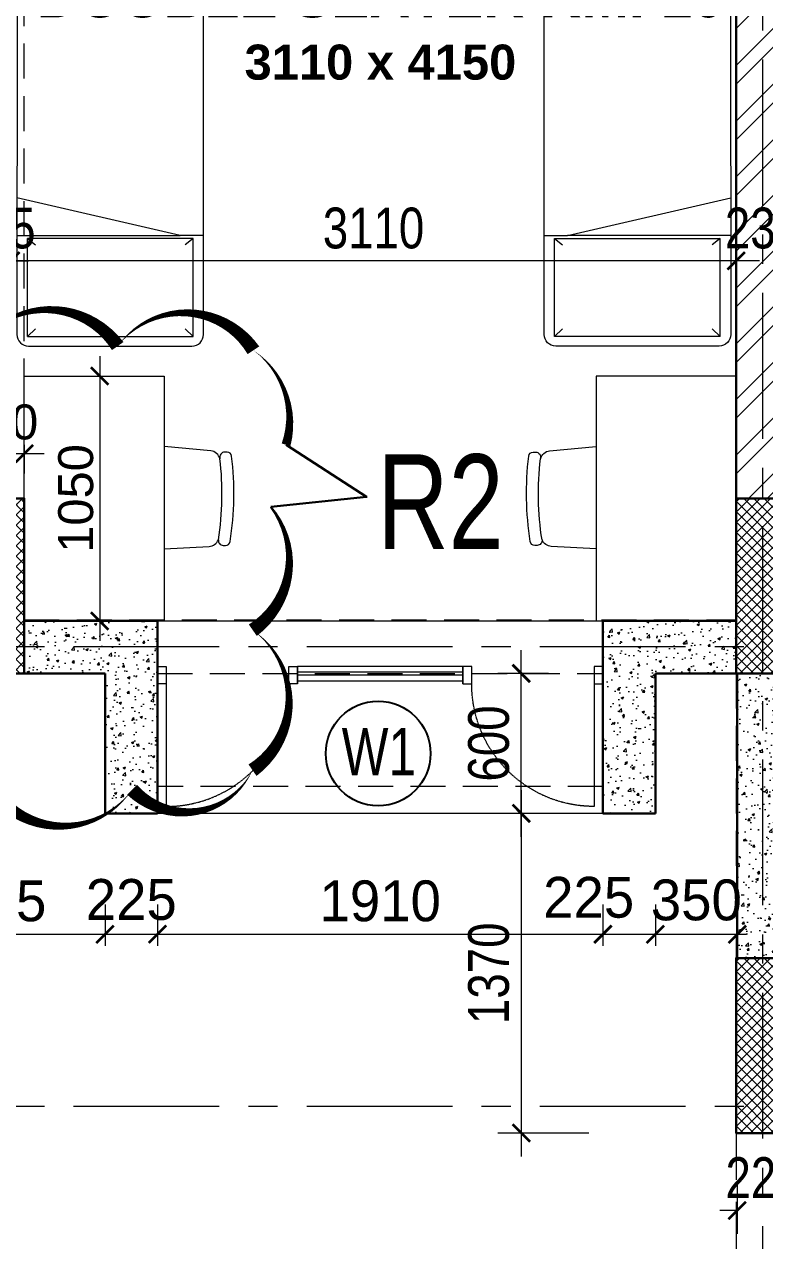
# Model space of a CAD drawing. Header units: millimetres. Extents: x -286480 to 108094, y -227925 to 10018.
# Drawn here: x -19606 to -16431, y -139005 to -133792 of the extents above; entities that cross this region are included whole.
import ezdxf

# ---------------------------------------------------------------- set-up
doc = ezdxf.new("R2010")
doc.units = ezdxf.units.MM
doc.header["$LTSCALE"] = 100
doc.header["$MEASUREMENT"] = 0
doc.header["$PDMODE"] = 67
for name, pattern in [('CENTER', [2, 1.25, -0.25, 0.25, -0.25]), ('DASHED', [0.75, 0.5, -0.25]), ('DASHED2', [0.375, 0.25, -0.125])]:
    doc.linetypes.add(name, pattern=pattern)
doc.layers.get('0').update_dxf_attribs({"lineweight": 25})
for name, color, linetype, lineweight in [('A-ANNO-COLUMN-HATCH', 253, 'Continuous', 9), ('A-ANNO-GRID', 251, 'CENTER', 9), ('A-ANNO-TEXT', 7, 'Continuous', 25), ('A-ANNO-WALL', 1, 'Continuous', 30), ('A-Wall Sec', 1, 'Continuous', 30), ('AAC BLOCK HATCH', 253, 'Continuous', 5), ('ACC BLOCK', 211, 'Continuous', 30), ('beam', 3, 'Continuous', 20), ('dim', 7, 'Continuous', 13), ('DIM INTERIOR', 4, 'Continuous', 5), ('DW-NO', 7, 'Continuous', 25), ('FURNITURE LAYOUT', 37, 'Continuous', 15), ('GLASS', 150, 'Continuous', 5), ('projection', 200, 'DASHED', 18), ('S-COL', 4, 'Continuous', 30), ('WALL HATCH', 24, 'Continuous', 9)]:
    doc.layers.add(name, color=color, linetype=linetype, lineweight=lineweight)
doc.styles.add('ARIAL', font='arial.ttf', dxfattribs={"width": 0.8})
doc.styles.add('CENTURY-GOTHIC', font='GOTHIC.TTF', dxfattribs={"height": 175})
doc.styles.add('SIZE', font='arial.ttf', dxfattribs={"width": 0.75, "height": 200})
doc.styles.get("Standard").update_dxf_attribs({"font": 'sanss___.ttf'})
doc.styles.add('Tower', font='arial.ttf', dxfattribs={"height": 250})
doc.dimstyles.new('1.125', dxfattribs={"dimtxt": 175, "dimasz": 75, "dimexe": 50, "dimexo": 50, "dimgap": 50, "dimtad": 1, "dimdec": 0, "dimrnd": 5, "dimzin": 0, "dimdsep": 46, "dimtxsty": 'CENTURY-GOTHIC', "dimblk": 'ARCHTICK', "dimcen": 5, "dimdle": 40, "dimclrd": 256, "dimclre": 8, "dimclrt": 213, "dimadec": 0, "dimazin": 0, "dimtfac": 1, "dimtdec": 0, "dimtofl": 0, "dimtmove": 2, "dimatfit": 2, "dimldrblk": 'OPEN30', "dimfxl": 80, "dimtolj": 1, "dimtzin": 0, "dimlwd": 15, "dimlwe": 9, "dimarcsym": 1})
doc.dimstyles.new('D 75', dxfattribs={"dimtxt": 175, "dimasz": 75, "dimexe": 100, "dimexo": 100, "dimgap": 50, "dimtad": 1, "dimdec": 0, "dimrnd": 5, "dimzin": 0, "dimdsep": 46, "dimtxsty": 'ARIAL', "dimblk": 'ARCHTICK', "dimcen": 0.09, "dimdle": 100, "dimclrd": 256, "dimclrt": 256, "dimadec": 0, "dimazin": 0, "dimtfac": 1, "dimtdec": 0, "dimtix": 1, "dimtofl": 0, "dimtmove": 1, "dimatfit": 3, "dimfxl": 135, "dimtolj": 1, "dimtzin": 0, "dimlwd": 9, "dimlwe": 9, "dimarcsym": 0})
doc.dimstyles.new('D100', dxfattribs={"dimtxt": 175, "dimasz": 100, "dimexe": 85, "dimexo": 85, "dimgap": 25, "dimtad": 3, "dimdec": 0, "dimrnd": 5, "dimtxsty": 'Standard', "dimblk": 'ARCHTICK', "dimcen": 100, "dimdle": 85, "dimclrd": 256, "dimclre": 256, "dimclrt": 256, "dimadec": 0, "dimazin": 0, "dimtfac": 1, "dimtdec": 0, "dimtmove": 1, "dimatfit": 3, "dimfxl": 300, "dimlwd": -1, "dimlwe": -1, "dimarcsym": 0})

# ---------------------------------------------------------------- blocks, each defined once
blk = doc.blocks.new('A$C0E3E786B-flat-1')
at = {"ltscale": 0.1}
for p, q in [((855.2, 288.7, 0), (240.1, -46.1, 0)), ((1735, -1224.8, 0), (922.8, 268.6, 0)), ((220.2, -113.9, 0), (1032.4, -1607.3, 0)), ((1500.5, -885, 0), (875.6, -1225.1, 0)), ((1532.3, -852, 0), (1444.7, -899.7, 0)), ((1500.5, -885, 0), (1482.4, -924.7, 0)), ((1701.1, -1254, 0), (1500.5, -885, 0)), ((1444.7, -899.7, 0), (752.9, -1093.3, 0)), ((829.6, -1234.5, 0), (1444.7, -899.7, 0)), ((875.6, -1225.1, 0), (918.9, -1231.4, 0)), ((1076.3, -1594.1, 0), (875.6, -1225.1, 0)), ((1701.1, -1254, 0), (1654.4, -1240.9, 0)), ((1076.3, -1594.1, 0), (1701.1, -1254, 0)), ((1100.1, -1627.4, 0), (1715.1, -1292.6, 0)), ((1076.3, -1594.1, 0), (1090.9, -1547.7, 0))]:
    blk.add_line(p, q, dxfattribs=at)
for centre, start_param, end_param in [((879, 244.7, 0), 1.628397, 3.199193), ((264, -90, 0), 3.199193, 4.76999), ((1691.3, -1248.7, 0), 0.057601, 1.628397), ((1076.2, -1583.5, 0), 4.76999, 6.340786)]:
    blk.add_ellipse(centre, major_axis=(21.3, -45.2), ratio=0.996988, start_param=start_param, end_param=end_param, dxfattribs=at)
blk = doc.blocks.new('_ArchTick')
at = {"const_width": 0.15}
blk.add_lwpolyline([(-0.5, -0.5), (0.5, 0.5)], dxfattribs=at)
blk = doc.blocks.new('*D305')
at = {"layer": 'Defpoints', "color": 0, "ltscale": 0.1, "transparency": 16777216}
for p in [(-19663.2, -134805.5), (-19663.2, -135139, -10.1), (-16553.2, -135139, -10.1)]:
    blk.add_point(p, dxfattribs=at)
at = {"layer": 'dim', "color": 0, "lineweight": 9, "ltscale": 0.1, "transparency": 16777216}
for p, q in [((-19663.2, -135039), (-19663.2, -134705.5)), ((-16553.2, -135039), (-16553.2, -134705.5))]:
    blk.add_line(p, q, dxfattribs=at)
at = {"layer": 'dim', "lineweight": 9, "ltscale": 0.1, "transparency": 16777216}
blk.add_line((-16453.2, -134805.5), (-19763.2, -134805.5), dxfattribs=at)
at = {"layer": 'dim', "lineweight": 9, "ltscale": 0.1, "transparency": 16777216, "xscale": 75, "yscale": 75, "zscale": 75, "rotation": 180}
blk.add_blockref('_ArchTick', (-19663.2, -134805.5), dxfattribs=at)
at = {"layer": 'dim', "lineweight": 9, "ltscale": 0.1, "transparency": 16777216, "xscale": 75, "yscale": 75, "zscale": 75}
blk.add_blockref('_ArchTick', (-16553.2, -134805.5), dxfattribs=at)
at = {"layer": 'dim', "ltscale": 0.1, "transparency": 16777216, "insert": (-18108.2, -134666.1), "char_height": 175, "attachment_point": 5, "style": 'ARIAL'}
blk.add_mtext('\\A1;3110', dxfattribs=at)
blk = doc.blocks.new('*D306')
at = {"layer": 'Defpoints', "color": 0, "ltscale": 0.1, "transparency": 16777216}
for p in [(-19778.2, -134805.5), (-19778.2, -135129, 0), (-19663.2, -135129)]:
    blk.add_point(p, dxfattribs=at)
at = {"layer": 'dim', "color": 0, "lineweight": 9, "ltscale": 0.1, "transparency": 16777216}
for p, q in [((-19778.2, -135029), (-19778.2, -134705.5)), ((-19663.2, -135029), (-19663.2, -134705.5))]:
    blk.add_line(p, q, dxfattribs=at)
at = {"layer": 'dim', "lineweight": 9, "ltscale": 0.1, "transparency": 16777216}
for p, q in [((-19778.2, -134805.5), (-19853.2, -134805.5)), ((-19663.2, -134805.5), (-19588.2, -134805.5))]:
    blk.add_line(p, q, dxfattribs=at)
at = {"layer": 'dim', "lineweight": 9, "ltscale": 0.1, "transparency": 16777216, "xscale": 75, "yscale": 75, "zscale": 75}
blk.add_blockref('_ArchTick', (-19778.2, -134805.5), dxfattribs=at)
at = {"layer": 'dim', "lineweight": 9, "ltscale": 0.1, "transparency": 16777216, "xscale": 75, "yscale": 75, "zscale": 75, "rotation": 180}
blk.add_blockref('_ArchTick', (-19663.2, -134805.5), dxfattribs=at)
at = {"layer": 'dim', "ltscale": 0.1, "transparency": 16777216, "insert": (-19720.7, -134666.1), "char_height": 175, "attachment_point": 5, "style": 'ARIAL'}
blk.add_mtext('\\A1;115', dxfattribs=at)
blk = doc.blocks.new('*D313')
at = {"layer": 'Defpoints', "color": 0, "ltscale": 0.1, "transparency": 16777216}
for p in [(-16548.2, -138653.2, -3), (-16323.2, -138653.2, -3), (-16548.2, -138876)]:
    blk.add_point(p, dxfattribs=at)
at = {"layer": 'dim', "color": 0, "lineweight": 9, "ltscale": 0.1, "transparency": 16777216}
for p, q in [((-16548.2, -138753.2), (-16548.2, -138976)), ((-16323.2, -138753.2), (-16323.2, -138976))]:
    blk.add_line(p, q, dxfattribs=at)
at = {"layer": 'dim', "lineweight": 9, "ltscale": 0.1, "transparency": 16777216}
for p, q in [((-16548.2, -138876), (-16623.2, -138876)), ((-16323.2, -138876), (-16248.2, -138876))]:
    blk.add_line(p, q, dxfattribs=at)
at = {"layer": 'dim', "lineweight": 9, "ltscale": 0.1, "transparency": 16777216, "xscale": 75, "yscale": 75, "zscale": 75}
blk.add_blockref('_ArchTick', (-16548.2, -138876), dxfattribs=at)
at = {"layer": 'dim', "lineweight": 9, "ltscale": 0.1, "transparency": 16777216, "xscale": 75, "yscale": 75, "zscale": 75, "rotation": 180}
blk.add_blockref('_ArchTick', (-16323.2, -138876), dxfattribs=at)
at = {"layer": 'dim', "ltscale": 0.1, "transparency": 16777216, "insert": (-16435.7, -138736.6), "char_height": 175, "attachment_point": 5, "style": 'ARIAL'}
blk.add_mtext('\\A1;225', dxfattribs=at)
blk = doc.blocks.new('*D316')
at = {"layer": 'Defpoints', "color": 0, "ltscale": 0.1, "transparency": 16777216}
for p in [(-6603.2, -138672.4, -3), (-16553.2, -138739.2, -3), (-16553.2, -139317.8)]:
    blk.add_point(p, dxfattribs=at)
at = {"layer": 'dim', "color": 0, "lineweight": 9, "ltscale": 0.1, "transparency": 16777216}
for p, q in [((-6603.2, -138772.4), (-6603.2, -139417.8)), ((-16553.2, -138839.2), (-16553.2, -139417.8))]:
    blk.add_line(p, q, dxfattribs=at)
at = {"layer": 'dim', "lineweight": 9, "ltscale": 0.1, "transparency": 16777216}
blk.add_line((-6503.2, -139317.8), (-16653.2, -139317.8), dxfattribs=at)
at = {"layer": 'dim', "lineweight": 9, "ltscale": 0.1, "transparency": 16777216, "xscale": 75, "yscale": 75, "zscale": 75, "rotation": 180}
blk.add_blockref('_ArchTick', (-16553.2, -139317.8), dxfattribs=at)
at = {"layer": 'dim', "lineweight": 9, "ltscale": 0.1, "transparency": 16777216, "xscale": 75, "yscale": 75, "zscale": 75}
blk.add_blockref('_ArchTick', (-6603.2, -139317.8), dxfattribs=at)
at = {"layer": 'dim', "ltscale": 0.1, "transparency": 16777216, "insert": (-11578.2, -139178.5), "char_height": 175, "attachment_point": 5, "style": 'ARIAL'}
blk.add_mtext('\\A1;9950', dxfattribs=at)
blk = doc.blocks.new('*D317')
at = {"layer": 'Defpoints', "color": 0, "ltscale": 0.1, "transparency": 16777216}
for p in [(-17312.2, -137174.3, 3), (-17474.4, -138544.2), (-17084.8, -138544.2)]:
    blk.add_point(p, dxfattribs=at)
at = {"layer": 'dim', "lineweight": 9, "ltscale": 0.1, "transparency": 16777216}
blk.add_line((-17474.4, -137074.3), (-17474.4, -138644.2), dxfattribs=at)
at = {"layer": 'dim', "color": 0, "lineweight": 9, "ltscale": 0.1, "transparency": 16777216}
for p, q in [((-17412.2, -137174.3), (-17574.4, -137174.3)), ((-17184.8, -138544.2), (-17574.4, -138544.2))]:
    blk.add_line(p, q, dxfattribs=at)
at = {"layer": 'dim', "lineweight": 9, "ltscale": 0.1, "transparency": 16777216, "xscale": 75, "yscale": 75, "zscale": 75}
for p, rotation in [((-17474.4, -137174.3), 90), ((-17474.4, -138544.2), 270)]:
    blk.add_blockref('_ArchTick', p, dxfattribs=dict(at, rotation=rotation))
at = {"layer": 'dim', "ltscale": 0.1, "transparency": 16777216, "insert": (-17613.8, -137859.3), "char_height": 175, "attachment_point": 5, "rotation": 90, "style": 'ARIAL'}
blk.add_mtext('\\A1;1370', dxfattribs=at)
blk = doc.blocks.new('*D270')
at = {"layer": 'Defpoints', "color": 0, "ltscale": 0.1, "transparency": 16777216}
for p in [(-29568.2, -136574.3), (-16553.2, -138739.2, 11.6), (-29568.2, -139317.8)]:
    blk.add_point(p, dxfattribs=at)
at = {"layer": 'dim', "color": 0, "lineweight": 9, "ltscale": 0.1, "transparency": 16777216}
for p, q in [((-29568.2, -136674.3), (-29568.2, -139417.8)), ((-16553.2, -138839.2), (-16553.2, -139417.8))]:
    blk.add_line(p, q, dxfattribs=at)
at = {"layer": 'dim', "lineweight": 9, "ltscale": 0.1, "transparency": 16777216}
blk.add_line((-16453.2, -139317.8), (-29668.2, -139317.8), dxfattribs=at)
at = {"layer": 'dim', "lineweight": 9, "ltscale": 0.1, "transparency": 16777216, "xscale": 75, "yscale": 75, "zscale": 75, "rotation": 180}
blk.add_blockref('_ArchTick', (-29568.2, -139317.8), dxfattribs=at)
at = {"layer": 'dim', "lineweight": 9, "ltscale": 0.1, "transparency": 16777216, "xscale": 75, "yscale": 75, "zscale": 75}
blk.add_blockref('_ArchTick', (-16553.2, -139317.8), dxfattribs=at)
at = {"layer": 'dim', "ltscale": 0.1, "transparency": 16777216, "insert": (-23060.7, -139178.4), "char_height": 175, "attachment_point": 5, "style": 'ARIAL'}
blk.add_mtext('\\A1;13015', dxfattribs=at)
blk = doc.blocks.new('door-700')
at = {"linetype": 'Continuous'}
for p, q in [((-50, 100), (-50, 800)), ((-800, 100), (-800, 0)), ((0, 100), (0, 0))]:
    blk.add_line(p, q, dxfattribs=at)
at = {"linetype": 'DASHED2', "ltscale": 0.1}
blk.add_arc((-50, 100), 700, 90, 180, dxfattribs=at)
at = {"linetype": 'Continuous'}
for points in [[(-750, 0), (-800, 0), (-800, 100), (-750, 100)], [(0, 0), (-50, 0), (-50, 100), (0, 100)]]:
    blk.add_3dface(points, dxfattribs=at)
blk = doc.blocks.new('*D389')
at = {"layer": 'Defpoints', "color": 0, "ltscale": 0.1, "transparency": 16777216}
for p in [(-20153.2, -137514.1, 1.1), (-19259.5, -137514.1, 1.1), (-19259.5, -137692.1)]:
    blk.add_point(p, dxfattribs=at)
at = {"layer": 'dim', "color": 8, "lineweight": 9, "ltscale": 0.1, "transparency": 16777216}
for p, q in [((-20153.2, -137564.1), (-20153.2, -137742.1)), ((-19259.5, -137564.1), (-19259.5, -137742.1))]:
    blk.add_line(p, q, dxfattribs=at)
at = {"layer": 'dim', "lineweight": 15, "ltscale": 0.1, "transparency": 16777216}
blk.add_line((-20193.2, -137692.1), (-19219.5, -137692.1), dxfattribs=at)
at = {"layer": 'dim', "lineweight": 15, "ltscale": 0.1, "transparency": 16777216, "xscale": 75, "yscale": 75, "zscale": 75, "rotation": 180}
blk.add_blockref('_ArchTick', (-20153.2, -137692.1), dxfattribs=at)
at = {"layer": 'dim', "lineweight": 15, "ltscale": 0.1, "transparency": 16777216, "xscale": 75, "yscale": 75, "zscale": 75}
blk.add_blockref('_ArchTick', (-19259.5, -137692.1), dxfattribs=at)
at = {"layer": 'dim', "color": 213, "ltscale": 0.1, "transparency": 16777216, "insert": (-19706.3, -137550.1), "char_height": 175, "attachment_point": 5, "style": 'CENTURY-GOTHIC'}
blk.add_mtext('\\A1;895', dxfattribs=at)
blk = doc.blocks.new('_Open30')
at = {"color": 0, "linetype": 'ByBlock', "lineweight": -2}
for p, q in [((-1, 0.268), (0, 0)), ((0, 0), (-1, -0.268)), ((0, 0), (-1, 0))]:
    blk.add_line(p, q, dxfattribs=at)
blk = doc.blocks.new('*D390')
at = {"layer": 'Defpoints', "color": 0, "ltscale": 0.1, "transparency": 16777216}
for p in [(-19259.5, -137514.1, 1.1), (-19034.5, -137514.1, 1.1), (-19034.5, -137692.1)]:
    blk.add_point(p, dxfattribs=at)
at = {"layer": 'dim', "color": 8, "lineweight": 9, "ltscale": 0.1, "transparency": 16777216}
for p, q in [((-19259.5, -137564.1), (-19259.5, -137742.1)), ((-19034.5, -137564.1), (-19034.5, -137742.1))]:
    blk.add_line(p, q, dxfattribs=at)
at = {"layer": 'dim', "lineweight": 15, "ltscale": 0.1, "transparency": 16777216}
blk.add_line((-19299.5, -137692.1), (-18994.5, -137692.1), dxfattribs=at)
at = {"layer": 'dim', "lineweight": 15, "ltscale": 0.1, "transparency": 16777216, "xscale": 75, "yscale": 75, "zscale": 75, "rotation": 180}
blk.add_blockref('_ArchTick', (-19259.5, -137692.1), dxfattribs=at)
at = {"layer": 'dim', "lineweight": 15, "ltscale": 0.1, "transparency": 16777216, "xscale": 75, "yscale": 75, "zscale": 75}
blk.add_blockref('_ArchTick', (-19034.5, -137692.1), dxfattribs=at)
at = {"layer": 'dim', "color": 213, "ltscale": 0.1, "transparency": 16777216, "insert": (-19147, -137544.1), "char_height": 175, "attachment_point": 5, "style": 'CENTURY-GOTHIC'}
blk.add_mtext('\\A1;225', dxfattribs=at)
blk = doc.blocks.new('*D391')
at = {"layer": 'Defpoints', "color": 0, "ltscale": 0.1, "transparency": 16777216}
for p in [(-19034.5, -137514.1, 1.1), (-17124.5, -137514.1, 1.1), (-17124.5, -137692.1)]:
    blk.add_point(p, dxfattribs=at)
at = {"layer": 'dim', "color": 8, "lineweight": 9, "ltscale": 0.1, "transparency": 16777216}
for p, q in [((-19034.5, -137564.1), (-19034.5, -137742.1)), ((-17124.5, -137564.1), (-17124.5, -137742.1))]:
    blk.add_line(p, q, dxfattribs=at)
at = {"layer": 'dim', "lineweight": 15, "ltscale": 0.1, "transparency": 16777216}
blk.add_line((-19074.5, -137692.1), (-17084.5, -137692.1), dxfattribs=at)
at = {"layer": 'dim', "lineweight": 15, "ltscale": 0.1, "transparency": 16777216, "xscale": 75, "yscale": 75, "zscale": 75, "rotation": 180}
blk.add_blockref('_ArchTick', (-19034.5, -137692.1), dxfattribs=at)
at = {"layer": 'dim', "lineweight": 15, "ltscale": 0.1, "transparency": 16777216, "xscale": 75, "yscale": 75, "zscale": 75}
blk.add_blockref('_ArchTick', (-17124.5, -137692.1), dxfattribs=at)
at = {"layer": 'dim', "color": 213, "ltscale": 0.1, "transparency": 16777216, "insert": (-18079.5, -137550.1), "char_height": 175, "attachment_point": 5, "style": 'CENTURY-GOTHIC'}
blk.add_mtext('\\A1;1910', dxfattribs=at)
blk = doc.blocks.new('*D392')
at = {"layer": 'Defpoints', "color": 0, "ltscale": 0.1, "transparency": 16777216}
for p in [(-17124.5, -137514.1, 1.1), (-16899.5, -137514.1, 1.1), (-16899.5, -137692.1)]:
    blk.add_point(p, dxfattribs=at)
at = {"layer": 'dim', "color": 8, "lineweight": 9, "ltscale": 0.1, "transparency": 16777216}
for p, q in [((-17124.5, -137564.1), (-17124.5, -137742.1)), ((-16899.5, -137564.1), (-16899.5, -137742.1))]:
    blk.add_line(p, q, dxfattribs=at)
at = {"layer": 'dim', "lineweight": 15, "ltscale": 0.1, "transparency": 16777216}
blk.add_line((-17164.5, -137692.1), (-16859.5, -137692.1), dxfattribs=at)
at = {"layer": 'dim', "lineweight": 15, "ltscale": 0.1, "transparency": 16777216, "xscale": 75, "yscale": 75, "zscale": 75, "rotation": 180}
blk.add_blockref('_ArchTick', (-17124.5, -137692.1), dxfattribs=at)
at = {"layer": 'dim', "lineweight": 15, "ltscale": 0.1, "transparency": 16777216, "xscale": 75, "yscale": 75, "zscale": 75}
blk.add_blockref('_ArchTick', (-16899.5, -137692.1), dxfattribs=at)
at = {"layer": 'dim', "color": 213, "ltscale": 0.1, "transparency": 16777216, "insert": (-17185.4, -137534.8), "char_height": 175, "attachment_point": 5, "style": 'CENTURY-GOTHIC'}
blk.add_mtext('\\A1;225', dxfattribs=at)
blk = doc.blocks.new('*D393')
at = {"layer": 'Defpoints', "color": 0, "ltscale": 0.1, "transparency": 16777216}
for p in [(-16548.2, -137452.6, -7), (-16899.5, -137514.1, 1.1), (-16548.2, -137692.1)]:
    blk.add_point(p, dxfattribs=at)
at = {"layer": 'dim', "color": 8, "lineweight": 9, "ltscale": 0.1, "transparency": 16777216}
for p, q in [((-16548.2, -137502.6), (-16548.2, -137742.1)), ((-16899.5, -137564.1), (-16899.5, -137742.1))]:
    blk.add_line(p, q, dxfattribs=at)
at = {"layer": 'dim', "lineweight": 15, "ltscale": 0.1, "transparency": 16777216}
blk.add_line((-16939.5, -137692.1), (-16508.2, -137692.1), dxfattribs=at)
at = {"layer": 'dim', "lineweight": 15, "ltscale": 0.1, "transparency": 16777216, "xscale": 75, "yscale": 75, "zscale": 75, "rotation": 180}
blk.add_blockref('_ArchTick', (-16899.5, -137692.1), dxfattribs=at)
at = {"layer": 'dim', "lineweight": 15, "ltscale": 0.1, "transparency": 16777216, "xscale": 75, "yscale": 75, "zscale": 75}
blk.add_blockref('_ArchTick', (-16548.2, -137692.1), dxfattribs=at)
at = {"layer": 'dim', "color": 213, "ltscale": 0.1, "transparency": 16777216, "insert": (-16723.8, -137546), "char_height": 175, "attachment_point": 5, "style": 'CENTURY-GOTHIC'}
blk.add_mtext('\\A1;350', dxfattribs=at)
blk = doc.blocks.new('*D413')
at = {"layer": 'Defpoints', "color": 0, "ltscale": 0.1, "transparency": 16777216}
for p in [(-17474.4, -136574.3), (-17257.2, -136574.3, -11.6), (-17312.2, -137174.3, 44.3)]:
    blk.add_point(p, dxfattribs=at)
at = {"layer": 'dim', "lineweight": 9, "ltscale": 0.1, "transparency": 16777216}
blk.add_line((-17474.4, -137274.3), (-17474.4, -136474.3), dxfattribs=at)
at = {"layer": 'dim', "color": 0, "lineweight": 9, "ltscale": 0.1, "transparency": 16777216}
for p, q in [((-17357.2, -136574.3), (-17574.4, -136574.3)), ((-17412.2, -137174.3), (-17574.4, -137174.3))]:
    blk.add_line(p, q, dxfattribs=at)
at = {"layer": 'dim', "lineweight": 9, "ltscale": 0.1, "transparency": 16777216, "xscale": 75, "yscale": 75, "zscale": 75}
for p, rotation in [((-17474.4, -136574.3), 90), ((-17474.4, -137174.3), 270)]:
    blk.add_blockref('_ArchTick', p, dxfattribs=dict(at, rotation=rotation))
at = {"layer": 'dim', "ltscale": 0.1, "transparency": 16777216, "insert": (-17613.7, -136874.3), "char_height": 175, "attachment_point": 5, "rotation": 90, "style": 'ARIAL'}
blk.add_mtext('\\A1;600', dxfattribs=at)
blk = doc.blocks.new('*D420')
at = {"layer": 'Defpoints', "color": 0, "ltscale": 0.1, "transparency": 16777216}
for p in [(-16323.2, -134805.5), (-16323.2, -135112.3, 17.3), (-16553.2, -135139, 17.9)]:
    blk.add_point(p, dxfattribs=at)
at = {"layer": 'dim', "color": 0, "lineweight": 9, "ltscale": 0.1, "transparency": 16777216}
for p, q in [((-16553.2, -135039), (-16553.2, -134705.5)), ((-16323.2, -135012.3), (-16323.2, -134705.5))]:
    blk.add_line(p, q, dxfattribs=at)
at = {"layer": 'dim', "lineweight": 9, "ltscale": 0.1, "transparency": 16777216}
for p, q in [((-16553.2, -134805.5), (-16628.2, -134805.5)), ((-16323.2, -134805.5), (-16248.2, -134805.5))]:
    blk.add_line(p, q, dxfattribs=at)
at = {"layer": 'dim', "lineweight": 9, "ltscale": 0.1, "transparency": 16777216, "xscale": 75, "yscale": 75, "zscale": 75}
blk.add_blockref('_ArchTick', (-16553.2, -134805.5), dxfattribs=at)
at = {"layer": 'dim', "lineweight": 9, "ltscale": 0.1, "transparency": 16777216, "xscale": 75, "yscale": 75, "zscale": 75, "rotation": 180}
blk.add_blockref('_ArchTick', (-16323.2, -134805.5), dxfattribs=at)
at = {"layer": 'dim', "ltscale": 0.1, "transparency": 16777216, "insert": (-16438.2, -134666.1), "char_height": 175, "attachment_point": 5, "style": 'ARIAL'}
blk.add_mtext('\\A1;230', dxfattribs=at)
blk = doc.blocks.new('table')
at = {"layer": 'FURNITURE LAYOUT', "ltscale": 0.1, "extrusion": (0.00024973, 0.002858, 0.999996)}
for p, q in [((102448.2, -203232.7, 8), (102255.7, -203241.8, 8.1)), ((102248.5, -203652.8, 9.3), (102448.2, -203670.1, 9.3))]:
    blk.add_line(p, q, dxfattribs=at)
at = {"layer": 'FURNITURE LAYOUT', "ltscale": 0.1, "elevation": 7.1}
blk.add_lwpolyline([(102448.3, -202922.9), (103048.2, -202922.9), (103048.2, -203972.9), (102448.3, -203972.9)], close=True, dxfattribs=at)
at = {"layer": 'FURNITURE LAYOUT', "ltscale": 0.1, "extrusion": (0.00024973, 0.002858, 0.999996), "elevation": -547.2}
blk.add_lwpolyline([(102216, -203270, 0.431626), (102195.6, -203246), (102185.5, -203245.8, 0.368177), (102165.4, -203262.3, 0.069082), (102158.9, -203628.8, 0.368177), (102178.3, -203646), (102188.5, -203646.2, 0.497842), (102209, -203617.4)], format="xyb", dxfattribs=at)
at = {"layer": 'FURNITURE LAYOUT', "ltscale": 0.1, "extrusion": (0.00024973, 0.002858, 0.999996)}
for centre, radius, start, end in [((103479.8, -203469, -547.2), 1279.4, 171.0536, 186.6583), ((102261.7, -203291.1, -547.2), 50.4, 96.9051, 155.3357), ((102255.9, -203603.8, -547.2), 48.8, 196.1022, 261.3279)]:
    blk.add_arc(centre, radius, start, end, dxfattribs=at)
blk = doc.blocks.new('*D528')
at = {"layer": 'Defpoints', "color": 0, "ltscale": 0.1, "transparency": 16777216}
for p in [(-19835.7, -135514.3, 22.2), (-19605.7, -135514.3, -72.3), (-19835.7, -135632.3)]:
    blk.add_point(p, dxfattribs=at)
at = {"layer": 'DIM INTERIOR', "ltscale": 0.1, "transparency": 16777216}
for p, q in [((-19835.7, -135598.8), (-19835.7, -135717.3)), ((-19605.7, -135594.3), (-19605.7, -135717.3)), ((-19520.7, -135632.3), (-19920.7, -135632.3))]:
    blk.add_line(p, q, dxfattribs=at)
at = {"layer": 'DIM INTERIOR', "ltscale": 0.1, "transparency": 16777216, "xscale": 75, "yscale": 75, "zscale": 75, "rotation": 180}
blk.add_blockref('_ArchTick', (-19835.7, -135632.3), dxfattribs=at)
at = {"layer": 'DIM INTERIOR', "ltscale": 0.1, "transparency": 16777216, "xscale": 75, "yscale": 75, "zscale": 75}
blk.add_blockref('_ArchTick', (-19605.7, -135632.3), dxfattribs=at)
at = {"layer": 'DIM INTERIOR', "ltscale": 0.1, "transparency": 16777216, "insert": (-19720.7, -135497.3), "char_height": 175, "attachment_point": 5}
blk.add_mtext('{\\H0.85714x;230}', dxfattribs=at)
blk = doc.blocks.new('*D529')
at = {"layer": 'Defpoints', "color": 0, "ltscale": 0.1, "transparency": 16777216}
for p in [(-19425, -135299.3, -189), (-19436.8, -136349.3, -72.3), (-19282.3, -136349.3)]:
    blk.add_point(p, dxfattribs=at)
at = {"layer": 'DIM INTERIOR', "ltscale": 0.1, "transparency": 16777216}
for p, q in [((-19282.3, -135214.3), (-19282.3, -136434.3)), ((-19331.9, -135299.3), (-19197.3, -135299.3)), ((-19355.4, -136349.3), (-19197.3, -136349.3))]:
    blk.add_line(p, q, dxfattribs=at)
at = {"layer": 'DIM INTERIOR', "ltscale": 0.1, "transparency": 16777216, "xscale": 75, "yscale": 75, "zscale": 75}
for p, rotation in [((-19282.3, -135299.3), 90), ((-19282.3, -136349.3), 270)]:
    blk.add_blockref('_ArchTick', p, dxfattribs=dict(at, rotation=rotation))
at = {"layer": 'DIM INTERIOR', "ltscale": 0.1, "transparency": 16777216, "insert": (-19384.5, -135824.3), "char_height": 175, "attachment_point": 5, "rotation": 90}
blk.add_mtext('{\\H0.85714x;1050}', dxfattribs=at)

msp = doc.modelspace()

# ---------------------------------------------------------------- hatches: boundary and pattern name
at = {"layer": 'A-ANNO-COLUMN-HATCH', "lineweight": 9, "ltscale": 0.1}
h = msp.add_hatch(dxfattribs=at)
h.set_pattern_fill('ANSI37', color=256, scale=250, angle=-90)
h.set_pattern_definition([(315, (-55525.894, 6543.02), (22.097087, 22.097087), []), (45, (-55525.894, 6543.02), (-22.097087, 22.097087), [])])
h.paths.add_polyline_path([(-19835.7, -135824.3), (-19835.7, -136574.3), (-19605.7, -136574.3), (-19605.7, -135824.3)])
h = msp.add_hatch(dxfattribs=at)
h.set_pattern_fill('ANSI37', color=256, scale=250)
h.set_pattern_definition([(45, (-142792.633, -64397.413), (-22.097087, 22.097087), []), (135, (-142792.633, -64397.413), (-22.097087, -22.097087), [])])
h.paths.add_polyline_path([(-16323.2, -136574.3), (-16323.2, -135824.3), (-16553.2, -135824.3), (-16553.2, -136574.3)])
h = msp.add_hatch(dxfattribs=at)
h.set_pattern_fill('ANSI37', color=256, scale=250)
h.set_pattern_definition([(45, (-142792.632, -66367.413), (-22.097087, 22.097087), []), (135, (-142792.632, -66367.413), (-22.097087, -22.097087), [])])
h.paths.add_polyline_path([(-16323.2, -138544.3), (-16323.2, -137794.3), (-16553.2, -137794.3), (-16553.2, -138544.3)])
at = {"layer": 'AAC BLOCK HATCH'}
h = msp.add_hatch(dxfattribs=at)
h.set_pattern_fill('AR-CONC', color=256, scale=15, style=0)
h.set_pattern_definition([(50, (-107411, 121384.61), (107.589027, -9.41282), [11.25, -123.75]), (355, (-107411, 121384.61), (-20.8127, 112.82882), [9, -99]), (100.451444, (-107402.03, 121383.83), (86.776327, 103.416), [9.56103, -105.171317]), (46.1842, (-107411, 121414.61), (160.0862, -24.82789), [16.875, -185.625]), (96.635635, (-107397.66, 121412.54), (140.19929, 146.11779), [14.34155, -157.75706]), (351.184164, (-107411, 121414.61), (140.19929, 146.11779), [13.5, -148.5]), (21, (-107396, 121407.11), (89.536058, -60.392834), [11.25, -123.75]), (326, (-107396, 121407.11), (36.4973, 108.772507), [9, -99]), (71.451445, (-107388.54, 121402.08), (126.033357, 48.379673), [9.56103, -105.171317]), (37.5, (-107410.998, 121384.613), (1.8239783, 49.934078), [0, -97.8, 0, -100.5, 0, -99.375]), (7.5, (-107411, 121384.613), (39.460431, 59.161757), [0, -57.3, 0, -95.55, 0, -37.875]), (327.5, (-107444.448, 121384.613), (80.0733654, -3.383231), [0, -37.5, 0, -117, 0, -155.25]), (317.5, (-107459.45, 121384.61), (87.477925, 15.015747), [0, -48.75, 0, -77.7, 0, -110.25])])
h.paths.add_polyline_path([(-20153.2, -136574.3), (-19835.7, -136574.3), (-19835.7, -136459.3), (-20378.2, -136459.3), (-20378.2, -137174.3), (-20153.2, -137174.3)])
h.paths.add_polyline_path([(-19835.7, -136349.3), (-20378.2, -136349.3), (-20378.2, -136459.3), (-19835.7, -136459.3)])
h.paths.add_polyline_path([(-19034.5, -136349.3), (-19605.7, -136349.3), (-19605.7, -136459.3), (-19034.5, -136459.3)])
h.paths.add_polyline_path([(-19034.5, -136459.3), (-19605.7, -136459.3), (-19605.7, -136574.3), (-19259.5, -136574.3), (-19259.5, -137174.3), (-19034.5, -137174.3)])
h = msp.add_hatch(dxfattribs=at)
h.set_pattern_fill('AR-CONC', color=256, scale=15, style=0)
h.set_pattern_definition([(50, (-116376.36, 87288.53), (107.589027, -9.41282), [11.25, -123.75]), (355, (-116376.36, 87288.53), (-20.8127, 112.82882), [9, -99]), (100.451444, (-116367.39, 87287.75), (86.776327, 103.416), [9.56103, -105.171317]), (46.1842, (-116376.36, 87318.53), (160.0862, -24.82789), [16.875, -185.625]), (96.635635, (-116363.02, 87316.46), (140.19929, 146.11779), [14.34155, -157.75706]), (351.184164, (-116376.36, 87318.53), (140.19929, 146.11779), [13.5, -148.5]), (21, (-116361.36, 87311.03), (89.536058, -60.392834), [11.25, -123.75]), (326, (-116361.36, 87311.03), (36.4973, 108.772507), [9, -99]), (71.451445, (-116353.9, 87306), (126.033357, 48.379673), [9.56103, -105.171317]), (37.5, (-116376.36, 87288.53), (1.823978, 49.934078), [0, -97.8, 0, -100.5, 0, -99.375]), (7.5, (-116376.36, 87288.53), (39.460431, 59.161757), [0, -57.3, 0, -95.55, 0, -37.875]), (327.5, (-116409.81, 87288.53), (80.0733654, -3.383231), [0, -37.5, 0, -117, 0, -155.25]), (317.5, (-116424.81, 87288.53), (87.477925, 15.015747), [0, -48.75, 0, -77.7, 0, -110.25])])
edge = h.paths.add_edge_path()
edge.add_line((-16553.2, -136349.3), (-16553.2, -136574.3))
edge.add_line((-16553.2, -136574.3), (-16899.5, -136574.3))
edge.add_line((-16899.5, -136574.3), (-16899.5, -137174.3))
edge.add_line((-17124.5, -136349.3), (-17124.5, -137174.3))
edge.add_line((-16553.2, -136349.3), (-17124.5, -136349.3))
edge.add_line((-16899.5, -137174.3), (-17124.5, -137174.3))
h = msp.add_hatch(dxfattribs=at)
h.set_pattern_fill('AR-CONC', color=256, scale=15, style=0)
h.set_pattern_definition([(50, (0, 0), (107.58903, -9.41282), [11.25, -123.75]), (355, (0, 0), (-20.8127, 112.82882), [9, -99]), (100.451444, (8.97, -0.78), (86.77633, 103.416), [9.56103, -105.17132]), (46.1842, (0, 30), (160.0862, -24.82789), [16.875, -185.625]), (96.63564, (13.34, 27.93), (140.1993, 146.11779), [14.34155, -157.75706]), (351.18416, (0, 30), (140.1993, 146.11779), [13.5, -148.5]), (21, (15, 22.5), (89.53606, -60.392834), [11.25, -123.75]), (326, (15, 22.5), (36.4973, 108.77251), [9, -99]), (71.451445, (22.46, 17.47), (126.03336, 48.37967), [9.56103, -105.17132]), (37.5, (0, 0), (1.823978, 49.934078), [0, -97.8, 0, -100.5, 0, -99.375]), (7.5, (0, 0), (39.46043, 59.161757), [0, -57.3, 0, -95.55, 0, -37.875]), (327.5, (-33.45, 0), (80.073365, -3.383231), [0, -37.5, 0, -117, 0, -155.25]), (317.5, (-48.45, 0), (87.477925, 15.015747), [0, -48.75, 0, -77.7, 0, -110.25])])
h.paths.add_polyline_path([(-16323.2, -136574.2), (-16548.3, -136574.2), (-16548.4, -137794.3), (-16323.2, -137794.3)])
at = {"layer": 'WALL HATCH', "ltscale": 0.1}
h = msp.add_hatch(dxfattribs=at)
h.set_pattern_fill('ANSI32', color=256, scale=450, style=0)
h.paths.add_polyline_path([(-16323.2, -135824.2), (-16323.2, -133203.7), (-16323.2, -133203.7), (-16323.2, -132314.3), (-16553.2, -132314.3), (-16553.2, -135824.2)])

# ---------------------------------------------------------------- linework, layer by layer
at = {"ltscale": 0.5}
msp.add_line((-16553.2, -136349.3, 26), (-16553.2, -136574.3, 26), dxfattribs=at)
at = {"layer": 'A-ANNO-GRID', "ltscale": 5}
for p, q in [((-16438.2, -140568.1, -8), (-16438.2, -124322, -8)), ((-30394.7, -136459.3, -1.8), (-4567.5, -136459.3, -1.8)), ((-30394.7, -138429.3, 18.6), (-4567.5, -138429.3, 18.6))]:
    msp.add_line(p, q, dxfattribs=at)
at = {"layer": 'A-ANNO-WALL', "ltscale": 0.1, "extrusion": (-5.90536e-11, 0.002858, 0.999996)}
msp.add_line((-16553.2, -135824.3, 22.3), (-16553.2, -132314.3, 12.3), dxfattribs=at)
at = {"layer": 'A-Wall Sec', "color": 1, "ltscale": 0.5, "true_color": 0xf50000}
for points in [[(-19805.2, -135171, 0, 60, -0.520567), (-19205.2, -135171, 0, 60, -0.520567), (-18623.2, -135189, 0, 39.1, -0.323029), (-18483.2, -135594, 0, 39.1, -0.323029)], [(-18548.9, -135860.2, 8.89, 60, -0.433272), (-18625.7, -136389, 0, 60, -0.520567), (-18627, -136989, 0, 60, -0.520567), (-19143.6, -137072.6, 0, 60, -0.520567), (-19743.6, -137072.6, 0, 60, -0.520567)]]:
    msp.add_lwpolyline(points, format="xyseb", dxfattribs=at)
msp.add_lwpolyline([(-18483.2, -135594), (-18137.7, -135817.6), (-18548.9, -135860.2)], dxfattribs=at)
at = {"layer": 'ACC BLOCK', "ltscale": 0.5, "extrusion": (5.90536e-11, 0.002858, 0.999996)}
for p, q in [((-19605.7, -136349.3, 26), (-19034.5, -136349.3, 26)), ((-19034.5, -136349.3, -29.7), (-19034.5, -137174.3, -29.7)), ((-19605.7, -136574.3, 26), (-19259.5, -136574.3, 26)), ((-19259.5, -136574.3, -29.7), (-19259.5, -137174.3, -29.7)), ((-19259.5, -137174.3, -29.7), (-19034.5, -137174.3, -29.7))]:
    msp.add_line(p, q, dxfattribs=at)
at = {"layer": 'ACC BLOCK', "ltscale": 0.5, "extrusion": (-5.90536e-11, 0.002858, 0.999996)}
for p, q in [((-16553.2, -136349.3, 26), (-17124.5, -136349.3, 26)), ((-17124.5, -136349.3, -29.7), (-17124.5, -137174.3, -29.7)), ((-16553.2, -136574.3, 26), (-16899.5, -136574.3, 26)), ((-16899.5, -136574.3, -29.7), (-16899.5, -137174.3, -29.7)), ((-16899.5, -137174.3, -29.7), (-17124.5, -137174.3, -29.7))]:
    msp.add_line(p, q, dxfattribs=at)
at = {"layer": 'ACC BLOCK', "ltscale": 0.5}
msp.add_line((-16548.5, -137794.3, 23.2), (-16548.2, -136574.3, 11.7), dxfattribs=at)
at = {"layer": 'beam', "linetype": 'DASHED2', "ltscale": 6}
for p, q in [((-19605.7, -135824.3, -20.7), (-19605.7, -132314.3, -20.7)), ((-16553.2, -132314.3, 12.3), (-16553.2, -135824.3, 11.7)), ((-19605.7, -136344.3, -20.7), (-16553.2, -136344.3, 11.7)), ((-19605.7, -136574.3, -20.7), (-19259.5, -136574.3, -17)), ((-19259.5, -136574.3, -29.7), (-19259.5, -137174.3, -29.7)), ((-19034.5, -136574.3, -29.7), (-19034.5, -137059.3, -29.7)), ((-19034.5, -136574.3, -14.7), (-17124.5, -136574.3, 5.6)), ((-17124.5, -136574.3, -29.7), (-17124.5, -137059.3, -29.7)), ((-16899.5, -136574.3, -29.4), (-16899.5, -137174.3, -29.4)), ((-16899.5, -136574.3, 8), (-16553.2, -136574.3, 11.7)), ((-16553.2, -136574.3, 11.7), (-16553.5, -137794.3, 23.2)), ((-17124.5, -137059.3, -29.7), (-19034.5, -137059.3, -29.7)), ((-16899.5, -137174.3, -29.7), (-19259.5, -137174.3, -29.7))]:
    msp.add_line(p, q, dxfattribs=at)
at = {"layer": 'DW-NO', "color": 51}
msp.add_circle((-18088.2, -136917.6, -370.9), 224.4, dxfattribs=at)
at = {"layer": 'GLASS', "ltscale": 0.1, "extrusion": (-5.90536e-11, 0.002858, 0.999996)}
for p, q in [((-19034.5, -136349.3, -29.7), (-17124.5, -136349.3, -29.7)), ((-17724.5, -136544.3, -29.7), (-18434.5, -136544.3, -29.7)), ((-17724.5, -136569.3, -29.6), (-18434.5, -136569.3, -29.6)), ((-17724.5, -136581.8, -29.6), (-18434.5, -136581.8, -29.6)), ((-17724.5, -136606.8, -29.5), (-18434.5, -136606.8, -29.5)), ((-17124.5, -137174.3, -29.7), (-19034.5, -137174.3, -29.7))]:
    msp.add_line(p, q, dxfattribs=at)
at = {"layer": 'projection', "color": 21, "ltscale": 4}
msp.add_line((-16553, -138544.2, 23.2), (-16553, -139144.2, 26.7), dxfattribs=at)
at = {"layer": 'S-COL', "ltscale": 0.1}
for points, elevation in [([(-19835.7, -135824.3), (-19835.7, -136574.3), (-19605.7, -136574.3), (-19605.7, -135824.3)], -20.7), ([(-16323.2, -136574.3), (-16323.2, -135824.3), (-16553.2, -135824.3), (-16553.2, -136574.3)], 11.7), ([(-16323.2, -138544.3), (-16323.2, -137794.3), (-16553.2, -137794.3), (-16553.2, -138544.3)], 11.7)]:
    msp.add_lwpolyline(points, close=True, dxfattribs=dict(at, elevation=elevation))

# ---------------------------------------------------------------- block references
at = {"layer": 'FURNITURE LAYOUT', "ltscale": 0.1, "extrusion": (-0.000249617, -0.002858, -0.999996), "rotation": 331.4472031888076}
msp.add_blockref('A$C0E3E786B-flat-1', (19663.1, -133215.4, 388.3), dxfattribs=at)
at = {"layer": 'FURNITURE LAYOUT', "ltscale": 0.1, "extrusion": (0.000249617, -0.002858, -0.999996), "xscale": -1, "rotation": 28.55279681133499}
msp.add_blockref('A$C0E3E786B-flat-1', (19775.9, -133215.4, 378.4), dxfattribs=at)
at = {"layer": 'FURNITURE LAYOUT', "ltscale": 0.1, "extrusion": (-5.3212e-11, 0.002858, 0.999996), "xscale": -1, "zscale": -1, "rotation": 28.55922529164978}
msp.add_blockref('A$C0E3E786B-flat-1', (-16437.8, -133215.2, -382.9), dxfattribs=at)
at = {"layer": 'FURNITURE LAYOUT', "rotation": 180}
msp.add_blockref('table', (83442.4, -339272.2, -27.8), dxfattribs=at)
at = {"layer": 'FURNITURE LAYOUT', "xscale": -1, "rotation": 180}
msp.add_blockref('table', (-119601.4, -339272.2, 4.6), dxfattribs=at)
at = {"layer": 'GLASS', "linetype": 'Continuous', "lineweight": 13, "extrusion": (5.90536e-11, -0.002858, -0.999996), "xscale": -0.7500000025815086, "yscale": 0.7500000025815087, "zscale": -0.7500000025815086, "rotation": 180}
msp.add_blockref('door-700', (19034.5, -136543.6, 420), dxfattribs=at)
at = {"layer": 'GLASS', "linetype": 'Continuous', "lineweight": 13, "extrusion": (-5.90536e-11, 0.002858, 0.999996), "xscale": -0.7500000025815086, "yscale": 0.7500000025815087, "zscale": 0.7500000025815087, "rotation": 180}
msp.add_blockref('door-700', (-17124.5, -136543.6, -420), dxfattribs=at)

# ---------------------------------------------------------------- texts
at = {"layer": 'A-ANNO-TEXT', "insert": (-18078.7, -133809.2, 23.2), "char_height": 150, "width": 3551.447, "attachment_point": 5, "style": 'Tower'}
msp.add_mtext('{\\fArial|b1|i0|c0|p34;\\H1.1667x;DOUBLE SEATER RM. 10\\P\\H0.85714x;3110 x 4150}', dxfattribs=at)
at = {"layer": 'A-Wall Sec', "color": 1, "ltscale": 0.5, "true_color": 0xf50000, "style": 'SIZE', "width": 0.75}
msp.add_text('R2', height=405.33, dxfattribs=at).set_placement((-18092.8, -136040.3, 1.1))
at = {"layer": 'DW-NO', "color": 51, "style": 'SIZE', "width": 0.75}
msp.add_text('W1', height=202.67, dxfattribs=at).set_placement((-18244.6, -137010.8, -370.9))

# ---------------------------------------------------------------- dimensions: what is measured, and where the dimension line sits
at = {"layer": 'dim', "ltscale": 0.1}
for base, p1, p2, dimstyle, picture, middle in [((-19778.2, -134805.5, 28), (-19663.2, -135129, 28), (-19778.2, -135129, 28), 'D 75', '*D306', (-19720.7, -134666.1, 28)), ((-29568.2, -139317.8, 11.7), (-16553.2, -138739.2, 23.2), (-29568.2, -136574.3, 11.7), 'D 75', '*D270', (-23060.7, -139178.4, 11.7)), ((-19259.5, -137692.1, -31.3), (-20153.2, -137514.1, -30.3), (-19259.5, -137514.1, -30.3), '1.125', '*D389', (-19706.3, -137550.1, -31.3)), ((-17124.5, -137692.1, -31.3), (-19034.5, -137514.1, -30.3), (-17124.5, -137514.1, -30.3), '1.125', '*D391', (-18079.5, -137550.1, -31.3)), ((-16548.2, -138876, 26.2), (-16323.2, -138653.2, 23.2), (-16548.2, -138653.2, 23.2), 'D 75', '*D313', (-16435.7, -138736.6, 26.2)), ((-16553.2, -139317.8, 26.2), (-6603.2, -138672.4, 23.2), (-16553.2, -138739.2, 23.2), 'D 75', '*D316', (-11578.2, -139178.5, 26.2))]:
    dim = msp.add_linear_dim(base=base, p1=p1, p2=p2, dimstyle=dimstyle, dxfattribs=at)
    dim.commit()
    dim.dimension.update_dxf_attribs({"geometry": picture, "text_midpoint": middle})
for base, p1, p2, angle, picture, middle in [((-19663.2, -134805.5, 28), (-16553.2, -135139, 17.9), (-19663.2, -135139, 17.9), 180, '*D305', (-18108.2, -134666.1, 28)), ((-16323.2, -134805.5), (-16553.2, -135139, 17.9), (-16323.2, -135112.3, 17.3), 180, '*D420', (-16438.2, -134666.1)), ((-17474.4, -136574.3, -18.1), (-17312.2, -137174.3, 26.2), (-17257.2, -136574.3, -29.7), 90, '*D413', (-17613.7, -136874.3, -18.1)), ((-17474.4, -138544.2, 23.2), (-17312.2, -137174.3, 26.2), (-17084.8, -138544.2, 23.2), 90, '*D317', (-17613.8, -137859.3, 23.2))]:
    dim = msp.add_linear_dim(base=base, p1=p1, p2=p2, angle=angle, dimstyle='D 75', dxfattribs=at)
    dim.commit()
    dim.dimension.update_dxf_attribs({"geometry": picture, "text_midpoint": middle})
for base, p1, p2, picture, middle in [((-16899.5, -137692.1, -31.3), (-17124.5, -137514.1, -30.3), (-16899.5, -137514.1, -30.3), '*D392', (-17185.4, -137534.8, -31.3)), ((-19034.5, -137692.1, -31.3), (-19259.5, -137514.1, -30.3), (-19034.5, -137514.1, -30.3), '*D390', (-19147, -137544.1, -31.3)), ((-16548.2, -137692.1, -31.3), (-16899.5, -137514.1, -30.3), (-16548.2, -137452.6, -38.3), '*D393', (-16723.8, -137546, -31.3))]:
    dim = msp.add_linear_dim(base=base, p1=p1, p2=p2, dimstyle='1.125', dxfattribs=at)
    dim.commit()
    dim.dimension.update_dxf_attribs({"geometry": picture, "text_midpoint": middle, "dimtype": 160})
at = {"layer": 'DIM INTERIOR', "color": 3, "ltscale": 0.1}
dim = msp.add_linear_dim(base=(-19282.3, -136349.3, 51.6), p1=(-19425, -135299.3, -137.4), p2=(-19436.8, -136349.3, -20.7), angle=270, text='{\\H0.85714x;<>}', dimstyle='D100', override={"dimasz": 75, "dimfxl": 90, "dimfxlon": 1}, dxfattribs=at)
dim.commit()
dim.dimension.update_dxf_attribs({"geometry": '*D529', "text_midpoint": (-19384.5, -135824.3, 51.6)})
dim = msp.add_linear_dim(base=(-19835.7, -135632.3, 20.8), p1=(-19605.7, -135514.3, -51.5), p2=(-19835.7, -135514.3, 43), text='{\\H0.85714x;<>}', dimstyle='D100', override={"dimasz": 75, "dimfxl": 90, "dimfxlon": 1}, dxfattribs=at)
dim.commit()
dim.dimension.update_dxf_attribs({"geometry": '*D528', "text_midpoint": (-19720.7, -135599.6, 20.8), "dimtype": 160})

doc.saveas('drawing.dxf')
